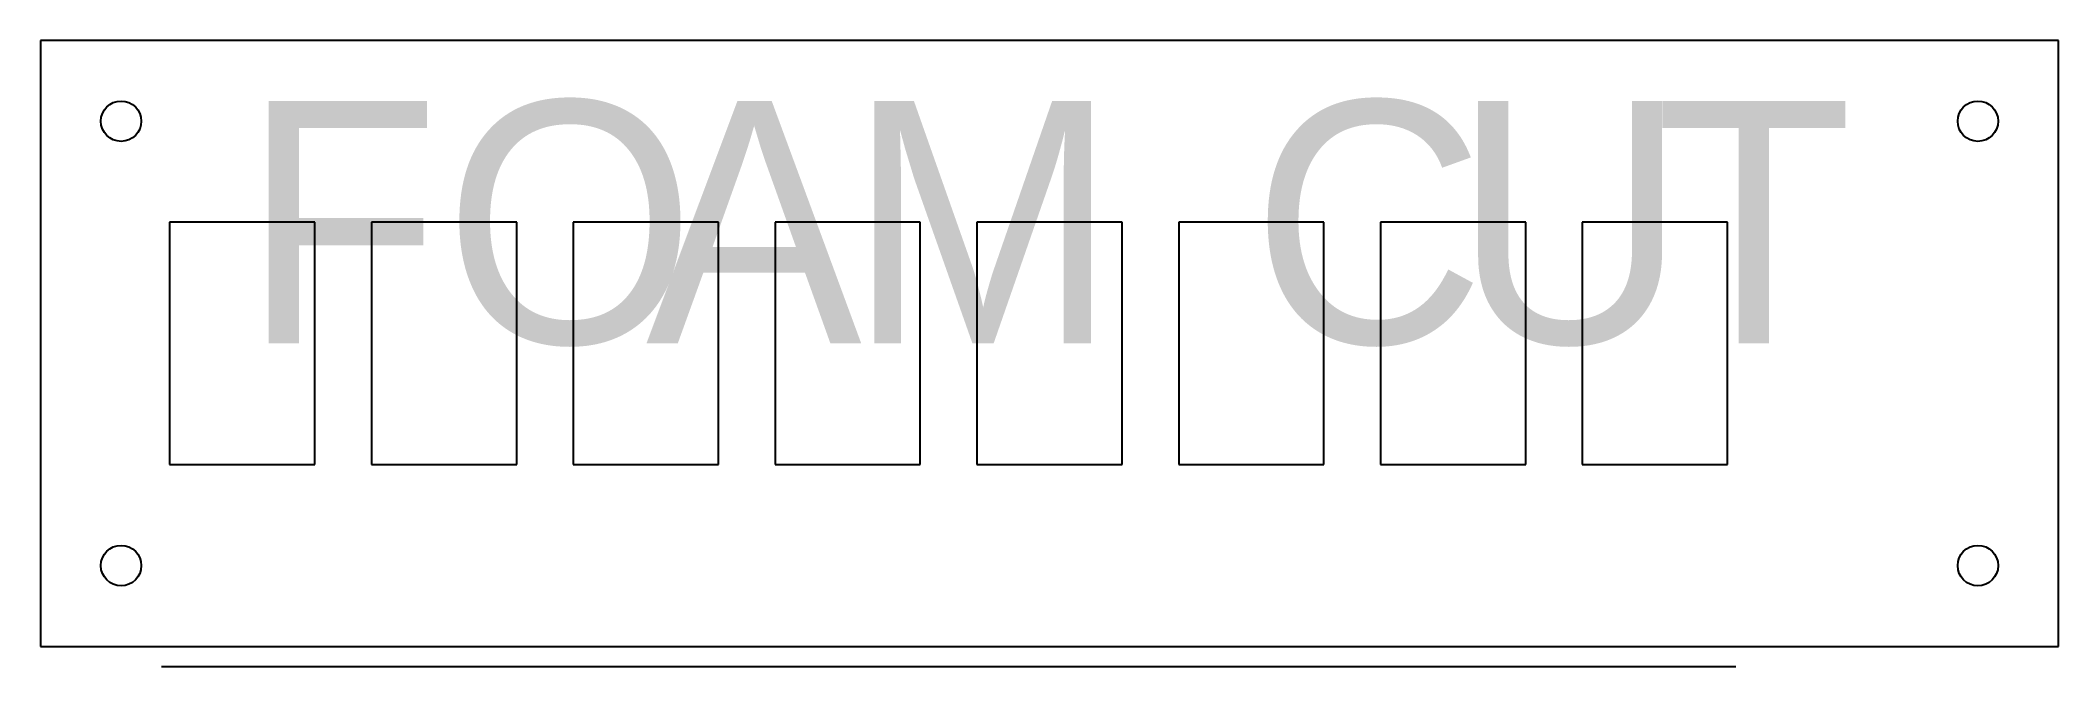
# Model space of a CAD drawing. Header units: metres. Extents: x 0 to 500, y -5 to 150.
import ezdxf

# ---------------------------------------------------------------- set-up
doc = ezdxf.new("R2010")
doc.units = ezdxf.units.M

msp = doc.modelspace()

# ---------------------------------------------------------------- linework, layer by layer
for p, q in [((500, 150), (0, 150)), ((0, 150), (0, 0)), ((500, 0), (500, 150)), ((68, 105), (32, 105)), ((32, 105), (32, 45)), ((68, 45), (68, 105)), ((118, 105), (82, 105)), ((82, 105), (82, 45)), ((118, 45), (118, 105)), ((168, 105), (132, 105)), ((132, 105), (132, 45)), ((168, 45), (168, 105)), ((218, 105), (182, 105)), ((182, 105), (182, 45)), ((218, 45), (218, 105)), ((268, 105), (232, 105)), ((232, 105), (232, 45)), ((268, 45), (268, 105)), ((318, 105), (282, 105)), ((282, 105), (282, 45)), ((318, 45), (318, 105)), ((368, 105), (332, 105)), ((332, 105), (332, 45)), ((368, 45), (368, 105)), ((418, 105), (382, 105)), ((382, 105), (382, 45)), ((418, 45), (418, 105)), ((32, 45), (68, 45)), ((82, 45), (118, 45)), ((132, 45), (168, 45)), ((182, 45), (218, 45)), ((232, 45), (268, 45)), ((282, 45), (318, 45)), ((332, 45), (368, 45)), ((382, 45), (418, 45)), ((0, 0), (500, 0)), ((30, -5), (420, -5))]:
    msp.add_line(p, q)
for centre in [(20, 130), (480, 130), (20, 20), (480, 20)]:
    msp.add_circle(centre, 5)

# ---------------------------------------------------------------- texts
at = {"layer": 'TEXT'}
for s, p in [('F', (50, 75)), ('O', (100, 75)), ('A', (150, 75)), ('M', (200, 75)), ('C', (300, 75)), ('U', (350, 75)), ('T', (400, 75))]:
    msp.add_text(s, height=60, dxfattribs=at).set_placement(p)

doc.saveas('drawing.dxf')
